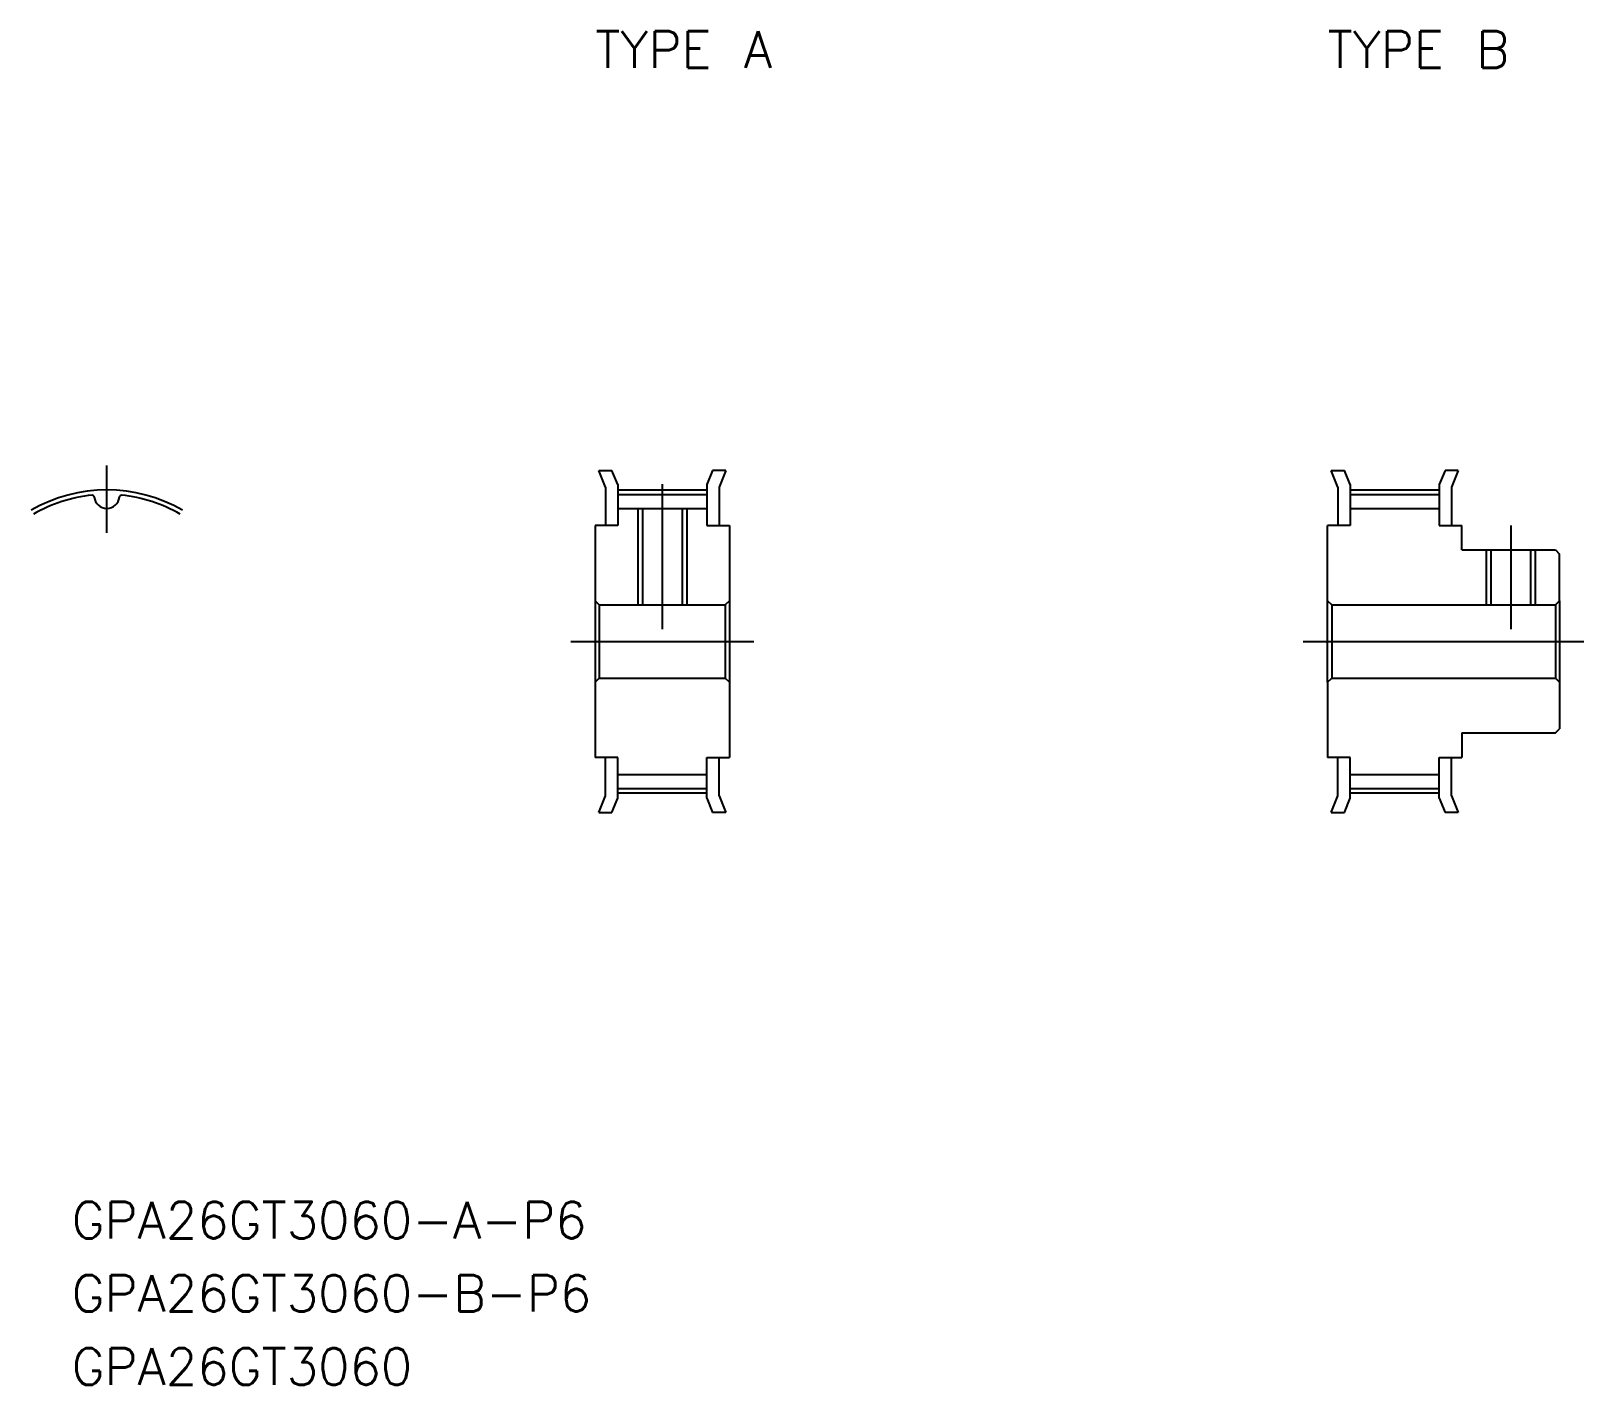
# Model space of a CAD drawing. Extents: x -6 to 121, y -61 to 50.
import ezdxf

# ---------------------------------------------------------------- set-up
doc = ezdxf.new("R2010")
doc.units = 0
doc.linetypes.add('CENTER', pattern=[50.8, 31.75, -6.35, 6.35, -6.35])
doc.layers.get('0').update_dxf_attribs({"linetype": 'CONTINUOUS'})
doc.layers.add('CENTER', color=1, linetype='CONTINUOUS')
doc.styles.get("Standard").update_dxf_attribs({"font": 'txt.shx', "height": 3, "bigfont": 'bigfont.shx'})

msp = doc.modelspace()

# ---------------------------------------------------------------- linework, layer by layer
at = {"color": 7, "linetype": 'CONTINUOUS'}
for p, q in [((40.3, 14), (41.38, 14)), ((40.85, 12.65), (40.3, 14)), ((41.85, 12.85), (41.38, 14)), ((49.62, 14), (49.15, 12.85)), ((50.7, 14), (49.62, 14)), ((50.7, 14), (50.15, 12.65)), ((100.3, 14), (101.38, 14)), ((100.85, 12.65), (100.3, 14)), ((101.85, 12.85), (101.38, 14)), ((109.62, 14), (109.15, 12.85)), ((110.7, 14), (109.62, 14)), ((110.7, 14), (110.15, 12.65)), ((41.85, 12.85), (41.85, 9.5)), ((49.15, 12.85), (49.15, 9.5)), ((101.85, 12.85), (101.85, 9.5)), ((109.15, 12.85), (109.15, 9.5)), ((40.85, 12.65), (40.85, 9.5)), ((41.85, 12.04), (49.15, 12.04)), ((50.15, 12.65), (50.15, 9.5)), ((100.85, 12.65), (100.85, 9.5)), ((101.85, 12.04), (109.15, 12.04)), ((110.15, 12.65), (110.15, 9.5)), ((41.85, 10.89), (49.15, 10.89)), ((43.88, 10.89), (43.88, 3)), ((47.12, 10.89), (47.12, 3)), ((101.85, 10.89), (109.15, 10.89)), ((40, 9.5), (40, -9.5)), ((41.85, 9.5), (40, 9.5)), ((49.15, 9.5), (51, 9.5)), ((51, 9.5), (51, -9.5)), ((100, 3.34), (100, 9.5)), ((101.85, 9.5), (100, 9.5)), ((109.15, 9.5), (111, 9.5)), ((111, 7.5), (111, 9.5)), ((111, 7.5), (118.66, 7.5)), ((113.38, 7.5), (113.38, 3)), ((116.62, 7.5), (116.62, 3)), ((118.66, 7.5), (119, 7.16)), ((119, 3.34), (119, 7.16)), ((40, 3.34), (40.34, 3)), ((40.34, 3), (50.66, 3)), ((40.34, 3), (40.34, -3)), ((51, 3.34), (50.66, 3)), ((50.66, 3), (50.66, -3)), ((100, -3.34), (100, 3.34)), ((100, 3.34), (100.34, 3)), ((100.34, 3), (118.66, 3)), ((100.34, 3), (100.34, -3)), ((119, 3.34), (118.66, 3)), ((118.66, 3), (118.66, -3)), ((119, 3.34), (119, -3.34)), ((40, -3.34), (40.34, -3)), ((40.34, -3), (50.66, -3)), ((51, -3.34), (50.66, -3)), ((100, -3.34), (100.34, -3)), ((100, -3.34), (100, -9.5)), ((100.34, -3), (118.66, -3)), ((119, -3.34), (118.66, -3)), ((119, -3.34), (119, -7.16)), ((111, -7.5), (111, -9.5)), ((111, -7.5), (118.66, -7.5)), ((118.66, -7.5), (119, -7.16)), ((41.85, -9.5), (40, -9.5)), ((40.85, -12.65), (40.85, -9.5)), ((41.85, -12.85), (41.85, -9.5)), ((49.15, -12.85), (49.15, -9.5)), ((49.15, -9.5), (51, -9.5)), ((50.15, -12.65), (50.15, -9.5)), ((101.85, -9.5), (100, -9.5)), ((100.85, -12.65), (100.85, -9.5)), ((101.85, -12.85), (101.85, -9.5)), ((109.15, -9.5), (111, -9.5)), ((109.15, -12.85), (109.15, -9.5)), ((110.15, -12.65), (110.15, -9.5)), ((41.85, -10.89), (49.15, -10.89)), ((101.85, -10.89), (109.15, -10.89)), ((40.3, -14), (40.85, -12.65)), ((41.85, -12.04), (49.15, -12.04)), ((50.15, -12.65), (50.7, -14)), ((100.3, -14), (100.85, -12.65)), ((101.85, -12.04), (109.15, -12.04)), ((110.15, -12.65), (110.7, -14)), ((41.38, -14), (41.85, -12.85)), ((49.15, -12.85), (49.62, -14)), ((101.38, -14), (101.85, -12.85)), ((109.15, -12.85), (109.62, -14)), ((40.3, -14), (41.38, -14)), ((50.7, -14), (49.62, -14)), ((100.3, -14), (101.38, -14)), ((110.7, -14), (109.62, -14))]:
    msp.add_line(p, q, dxfattribs=at)
at = {"color": 3, "linetype": 'CONTINUOUS'}
for p, q in [((43.5, 10.89), (43.5, 3)), ((47.5, 10.89), (47.5, 3)), ((113, 7.5), (113, 3)), ((117, 7.5), (117, 3))]:
    msp.add_line(p, q, dxfattribs=at)
at = {"color": 7, "linetype": 'CONTINUOUS'}
for centre, radius, start, end in [((0, 0), 12.04, 95.7628, 120), ((-1.19, 11.8), 0.171, 5.6074, 95.7628), ((0, 11.92), 1.03, 185.6074, 354.3926), ((1.19, 11.8), 0.171, 84.2372, 174.3926), ((0, 0), 12.04, 60, 84.2372)]:
    msp.add_arc(centre, radius, start, end, dxfattribs=at)
at = {"layer": 'CENTER', "color": 1, "linetype": 'CENTER'}
for p, q in [((0, 8.89), (0, 14.41)), ((45.5, 12.89), (45.5, 1)), ((41.85, 12.41), (49.15, 12.41)), ((101.85, 12.41), (109.15, 12.41)), ((115, 9.5), (115, 1)), ((38, 0), (53, 0)), ((98, 0), (121, 0)), ((41.85, -12.41), (49.15, -12.41)), ((101.85, -12.41), (109.15, -12.41))]:
    msp.add_line(p, q, dxfattribs=at)
msp.add_arc((0, 0), 12.41, 60, 120, dxfattribs=at)

# ---------------------------------------------------------------- texts
at = {"color": 7, "linetype": 'CONTINUOUS'}
for s, p in [('TYPE A', (40, 47)), ('TYPE B', (100, 47)), ('GPA26GT3060-A-P6', (-2.88, -48.9)), ('GPA26GT3060-B-P6', (-2.88, -54.9)), ('GPA26GT3060', (-2.88, -60.9))]:
    msp.add_text(s, height=3, dxfattribs=at).set_placement(p)

doc.saveas('drawing.dxf')
